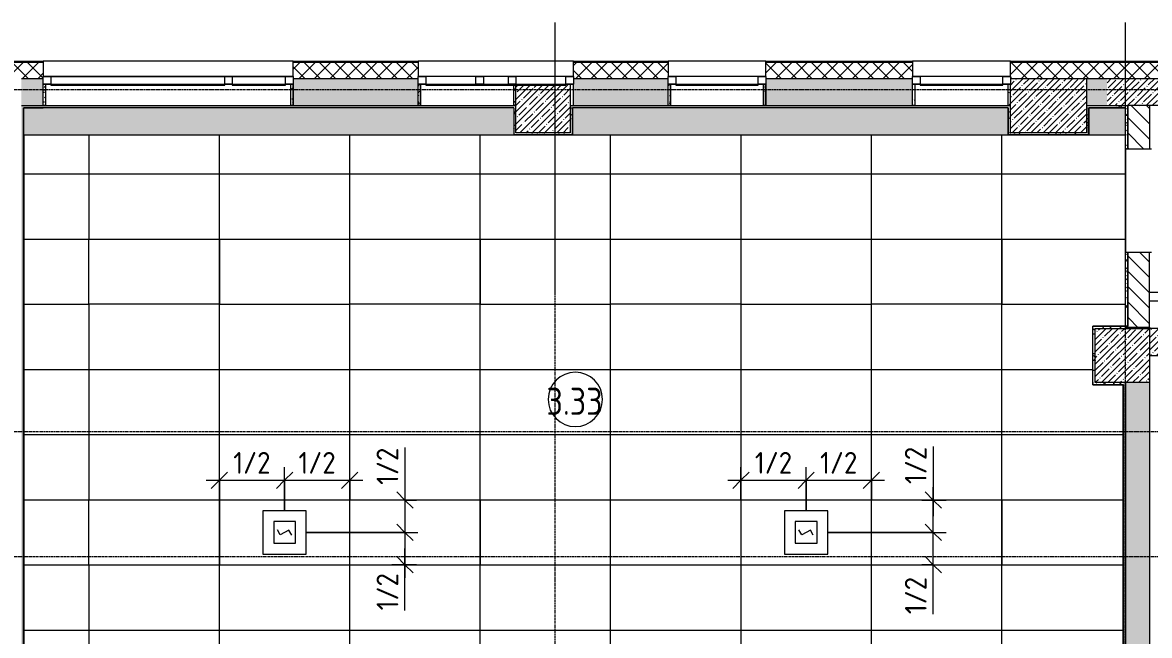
# Model space of a CAD drawing. Header units: millimetres. Extents: x 81303 to 275082, y -8553 to 29000.
# Drawn here: x 111060 to 121430, y 16273 to 21915 of the extents above; entities that cross this region are included whole.
import ezdxf

# ---------------------------------------------------------------- set-up
doc = ezdxf.new("R2010")
doc.units = ezdxf.units.MM
doc.linetypes.add('Осевая', pattern=[31.75, 6.35, -4.7625, 15.875, -4.7625])
for name, color, linetype, lineweight in [('A-ANNO-DIMS', 7, 'Continuous', 9), ('A-ANNO-DIMS-100', 7, 'Continuous', 9), ('A-AREA-IDEN', 7, 'Continuous', 9), ('A-CLNG-PATT', 7, 'Continuous', 9), ('A-GLAZ', 7, 'Continuous', 9), ('A-GLAZ-1', 7, 'Continuous', 13), ('A-WALL', 7, 'Continuous', 9), ('I-WALL', 7, 'Continuous', 9), ('Q-SPCQ', 7, 'Continuous', 9), ('S-COLS', 7, 'Continuous', 9), ('Оси', 7, 'Continuous', 9), ('Оси-2', 7, 'Осевая', 9)]:
    doc.layers.add(name, color=color, linetype=linetype, lineweight=lineweight)
for name, color, linetype, lineweight, true_color in [('A-ANNO-NOTE', 1, 'Continuous', 9, 0xff0000), ('A-CLNG-1', 7, 'Continuous', 9, 0xeaeaea), ('A-WALL-1', 7, 'Continuous', 9, 0x3c3c3c), ('A-WALL-2', 7, 'Continuous', 9, 0x535353), ('A-WALL-FNSH-1', 7, 'Continuous', 9, 0x3c3c3c), ('I-WALL-1', 7, 'Continuous', 9, 0x535353), ('Q-SPCQ-4', 1, 'Continuous', 9, 0xff0000), ('S-COLS-1', 9, 'Continuous', 9, 0x808080), ('S-COLS-2', 7, 'Continuous', 9, 0x3c3c3c)]:
    doc.layers.add(name, color=color, linetype=linetype, lineweight=lineweight, true_color=true_color)
doc.layers.add('A-CLNG-PATT-1', color=7, linetype='Continuous', lineweight=9, transparency=1)
doc.styles.add('GOST Common_1', font='GOST_Common.ttf', dxfattribs={"width": 0.9, "height": 250})
doc.styles.add('ISOCPEUR_1', font='isocpeur.ttf', dxfattribs={"width": 0.9, "height": 200})
doc.dimstyles.new('ISO-2_0_0_9К_Средний_округл2', dxfattribs={"dimscale": 304.8, "dimtxt": 199.196235, "dimasz": 0.492126, "dimexe": 0.393701, "dimexo": 0, "dimgap": 0, "dimtad": 1, "dimdec": 0, "dimrnd": 10, "dimzin": 0, "dimdsep": 46, "dimtxsty": 'ISOCPEUR_1', "dimblk1": 'OBLIQUE', "dimblk2": 'OBLIQUE', "dimsah": 1, "dimcen": 0.09, "dimdle": 0.393701, "dimazin": 0, "dimtfac": 1, "dimtdec": 4, "dimtix": 1, "dimtmove": 0, "dimatfit": 3, "dimfxl": 1, "dimtvp": 1, "dimtolj": 1, "dimtzin": 0, "dimarcsym": 2})
doc.dimstyles.new('ISO-2_0_0_9К_Средний_округл2_1', dxfattribs={"dimscale": 304.8, "dimtxt": 199.196235, "dimasz": 0.492126, "dimexe": 0.393701, "dimexo": 0, "dimgap": 0, "dimtad": 1, "dimdec": 0, "dimrnd": 10, "dimzin": 0, "dimdsep": 46, "dimtxsty": 'ISOCPEUR_1', "dimblk1": 'OBLIQUE', "dimblk2": 'OBLIQUE', "dimsah": 1, "dimcen": 0.09, "dimdle": 0.393701, "dimazin": 0, "dimtfac": 1, "dimtdec": 4, "dimtix": 1, "dimtmove": 1, "dimatfit": 3, "dimfxl": 1, "dimtvp": 1, "dimtolj": 1, "dimtzin": 0, "dimarcsym": 2})
pattern_1 = [(45, (0, 0), (-57.024626, 57.024626), []), (45, (57.025, 0), (-57.024626, 57.024626), [100.806, -20.161, 3.353, -16.808])]
pattern_2 = [(0, (0, 0), (121.92, 30.48), [10.058, -81.382, 10.058, -81.382, -487.68]), (0, (0, 0), (121.92, 30.48), [-182.88, 10.058, -172.822, 10.058, -81.382, -213.36]), (0, (0, 0), (121.92, 30.48), [-457.2, 10.058, -50.902, 10.058, -142.342]), (120, (45.72, 15.24), (-87.356454, 90.345817), [10.058, -81.382, 10.058, -81.382, -487.68]), (120, (45.72, 15.24), (-87.356454, 90.345817), [-182.88, 10.058, -172.822, 10.058, -81.382, -213.36]), (120, (45.72, 15.24), (-87.356454, 90.345817), [-457.2, 10.058, -50.902, 10.058, -142.342]), (240, (60.96, 76.2), (-34.563546, -120.825817), [10.058, -81.382, 10.058, -81.382, -487.68]), (240, (60.96, 76.2), (-34.563546, -120.825817), [-182.88, 10.058, -172.822, 10.058, -81.382, -213.36]), (240, (60.96, 76.2), (-34.563546, -120.825817), [-457.2, 10.058, -50.902, 10.058, -142.342])]

# ---------------------------------------------------------------- blocks, each defined once
blk = doc.blocks.new('120_Окно_СКБ_1Ст - 120_Окно_СКБ_1Ст 900х2500_h_ с форточкой-22877787-Сводный план потолка 3 этажа в осях 23-33')
at = {"layer": 'A-GLAZ'}
for p, q in [((450, -57), (-450, -57)), ((-450, -127), (450, -127))]:
    blk.add_line(p, q, dxfattribs=at)
at = {"layer": 'A-GLAZ-1'}
for p, q in [((-450, -127), (-450, -57)), ((-450, -57), (-380, -57)), ((-380, -57), (-380, -127)), ((380, -127), (380, -57)), ((380, -57), (450, -57)), ((450, -57), (450, -127)), ((-380, -127), (-450, -127)), ((-380, -127), (-380, -137)), ((-380, -137), (380, -137)), ((-330, -137), (-330, -127)), ((330, -137), (330, -127)), ((450, -127), (380, -127)), ((380, -137), (380, -127))]:
    blk.add_line(p, q, dxfattribs=at)
blk = doc.blocks.new('120_Окно_СКБ_1Ст - 120_Окно_СКБ_1Ст 900х2500_h_ с форточкой-22876038-Сводный план потолка 3 этажа в осях 23-33')
at = {"layer": 'A-GLAZ'}
for p, q in [((450, -57), (-450, -57)), ((-450, -127), (450, -127))]:
    blk.add_line(p, q, dxfattribs=at)
at = {"layer": 'A-GLAZ-1'}
for p, q in [((-450, -127), (-450, -57)), ((-450, -57), (-380, -57)), ((-380, -57), (-380, -127)), ((380, -127), (380, -57)), ((380, -57), (450, -57)), ((450, -57), (450, -127)), ((-380, -127), (-450, -127)), ((-380, -127), (-380, -137)), ((-380, -137), (380, -137)), ((-330, -137), (-330, -127)), ((330, -137), (330, -127)), ((450, -127), (380, -127)), ((380, -137), (380, -127))]:
    blk.add_line(p, q, dxfattribs=at)
blk = doc.blocks.new('120_Окно_СКБ_2Ст_Фрамуга сверху - 120_Окно_СКБ_2Ст_2300х2500_h_ ДОО-23103760-Сводный план потолка 3 этажа в осях 23-33')
at = {"layer": 'A-GLAZ'}
for p, q in [((1150, -57), (-1150, -57)), ((-1080, -57), (1080, -57)), ((-1150, -127), (1150, -127)), ((-1080, -127), (1080, -127))]:
    blk.add_line(p, q, dxfattribs=at)
at = {"layer": 'A-GLAZ-1'}
for p, q in [((-1150, -127), (-1150, -57)), ((-1150, -57), (-1080, -57)), ((-1080, -57), (-1080, -127)), ((520, -127), (520, -57)), ((520, -57), (590, -57)), ((590, -57), (590, -127)), ((1080, -127), (1080, -57)), ((1080, -57), (1150, -57)), ((1150, -57), (1150, -127)), ((-1080, -127), (-1150, -127)), ((-1080, -127), (-1080, -137)), ((-1080, -137), (520, -137)), ((-1030, -137), (-1030, -127)), ((470, -137), (470, -127)), ((590, -127), (520, -127)), ((520, -137), (520, -127)), ((590, -127), (590, -137)), ((590, -137), (1080, -137)), ((640, -137), (640, -127)), ((1030, -137), (1030, -127)), ((1150, -127), (1080, -127)), ((1080, -137), (1080, -127))]:
    blk.add_line(p, q, dxfattribs=at)
blk = doc.blocks.new('BSC_Колонна _Прямоугольная - 700х500-23282984-Сводный план потолка 3 этажа в осях 23-33')
at = {"layer": 'S-COLS-1'}
h = blk.add_hatch(dxfattribs=at)
h.set_pattern_fill('FP_11', color=256, style=0, pattern_type=2)
h.set_pattern_definition([(45, (-120500, -21150), (-57.024626, 57.024626), []), (45, (-120442.975, -21150), (-57.024626, 57.024626), [100.806, -20.161, 3.353, -16.808])])
h.paths.add_polyline_path([(-350, -250), (350, -250), (350, 250), (-350, 250), (-350, -250)])
at = {"layer": 'S-COLS-2'}
for p, q in [((-350, 250), (350, 250)), ((350, 250), (350, -250)), ((-350, -250), (-350, 198)), ((350, -250), (-350, -250))]:
    blk.add_line(p, q, dxfattribs=at)
blk = doc.blocks.new('BSC_Колонна _Прямоугольная - 500х500-23282985-Сводный план потолка 3 этажа в осях 23-33')
at = {"layer": 'S-COLS-1'}
h = blk.add_hatch(dxfattribs=at)
h.set_pattern_fill('FP_12', color=256, style=0, pattern_type=2)
h.set_pattern_definition([(45, (-115850.45, -21150), (-57.024626, 57.024626), []), (45, (-115793.42, -21150), (-57.024626, 57.024626), [100.806, -20.161, 3.353, -16.808])])
h.paths.add_polyline_path([(-250, -250), (250, -250), (250, 198), (210, 198), (210, 188), (-250, 188)])
at = {"layer": 'S-COLS-2'}
for p, q in [((-250, -250), (-250, 188)), ((250, 198), (250, -250)), ((250, -250), (-250, -250))]:
    blk.add_line(p, q, dxfattribs=at)
blk = doc.blocks.new('BSC_Колонна _Прямоугольная - 500х500-V7-Сводный план потолка 3 этажа в осях 23-33')
at = {"layer": 'S-COLS-1'}
h = blk.add_hatch(dxfattribs=at)
h.set_pattern_fill('FP_20', color=256, style=0, pattern_type=2)
h.set_pattern_definition([(45, (-121180, -18850), (-57.024626, 57.024626), []), (45, (-121122.975, -18850), (-57.024626, 57.024626), [100.806, -20.161, 3.353, -16.808])])
h.paths.add_polyline_path([(-250, -250), (250, -250), (250, 250), (-250, 250), (-250, 154)])
at = {"layer": 'S-COLS-2'}
for p, q in [((-250, 250), (250, 250)), ((-250, -250), (-250, 250)), ((250, 250), (250, -250)), ((250, -250), (-250, -250))]:
    blk.add_line(p, q, dxfattribs=at)
blk = doc.blocks.new('Извещатель потолочный - Монтируемые на перекрытии-30356282-Сводный план потолка 3 этажа в осях 23-33')
at = {"layer": 'Q-SPCQ'}
for p, q in [((-300, 300), (-300, -100)), ((100, 300), (-300, 300)), ((100, -100), (100, 300)), ((0, 200), (-200, 200)), ((-200, 200), (-200, 0)), ((-122, 139), (-75, 166)), ((-100, 100), (-122, 139)), ((0, 0), (0, 200)), ((-200, 0), (0, 0)), ((-125, 34), (-78, 61)), ((-78, 61), (-100, 100)), ((-300, -100), (100, -100))]:
    blk.add_line(p, q, dxfattribs=at)
blk = doc.blocks.new('Марка_Помещения - Номер-25198446-Сводный план потолка 3 этажа в осях 23-33')
at = {"layer": 'A-AREA-IDEN'}
for start, end in [(360, 180), (180, 360)]:
    blk.add_arc((0, 0), 2.5, start, end, dxfattribs=at)
blk = doc.blocks.new('DIMBLOCK149-Сводный план потолка 3 этажа в осях 23-33')
at = {"layer": 'A-ANNO-DIMS-100'}
for p, q in [((112871, 17521), (112871, 17821)), ((113471, 17421), (113471, 17821)), ((112751, 17701), (113471, 17701)), ((112871, 17701), (112871, 17521)), ((113471, 17701), (113471, 17421))]:
    blk.add_line(p, q, dxfattribs=at)
at = {"layer": 'A-ANNO-DIMS-100', "lineweight": 20}
for p, q in [((112871, 17701), (112946, 17776)), ((113471, 17701), (113546, 17776)), ((112871, 17701), (112796, 17626)), ((113471, 17701), (113396, 17626))]:
    blk.add_line(p, q, dxfattribs=at)
at = {"layer": 'A-ANNO-DIMS-100', "color": 0, "insert": (112999, 17962), "char_height": 200, "width": 413.72, "attachment_point": 1, "line_spacing_factor": 1.149209, "style": 'ISOCPEUR_1'}
blk.add_mtext('1/2', dxfattribs=at)
blk = doc.blocks.new('_Oblique')
at = {"color": 0, "linetype": 'ByBlock', "lineweight": -2}
blk.add_line((-0.5, -0.5), (0.5, 0.5), dxfattribs=at)
blk = doc.blocks.new('DIMBLOCK150-Сводный план потолка 3 этажа в осях 23-33')
at = {"layer": 'A-ANNO-DIMS-100'}
for p, q in [((113471, 17421), (113471, 17821)), ((114071, 17521), (114071, 17821)), ((113471, 17701), (114191, 17701)), ((113471, 17701), (113471, 17421)), ((114071, 17701), (114071, 17521))]:
    blk.add_line(p, q, dxfattribs=at)
at = {"layer": 'A-ANNO-DIMS-100', "lineweight": 20}
for p, q in [((113471, 17701), (113546, 17776)), ((114071, 17701), (114146, 17776)), ((113471, 17701), (113396, 17626)), ((114071, 17701), (113996, 17626))]:
    blk.add_line(p, q, dxfattribs=at)
at = {"layer": 'A-ANNO-DIMS-100', "color": 0, "insert": (113599, 17962), "char_height": 200, "width": 413.72, "attachment_point": 1, "line_spacing_factor": 1.149209, "style": 'ISOCPEUR_1'}
blk.add_mtext('1/2', dxfattribs=at)
blk = doc.blocks.new('DIMBLOCK151-Сводный план потолка 3 этажа в осях 23-33')
at = {"layer": 'A-ANNO-DIMS-100'}
for p, q in [((117671, 17521), (117671, 17821)), ((118271, 17421), (118271, 17821)), ((117551, 17701), (118271, 17701)), ((117671, 17701), (117671, 17521)), ((118271, 17701), (118271, 17421))]:
    blk.add_line(p, q, dxfattribs=at)
at = {"layer": 'A-ANNO-DIMS-100', "lineweight": 20}
for p, q in [((117671, 17701), (117746, 17776)), ((118271, 17701), (118346, 17776)), ((117671, 17701), (117596, 17626)), ((118271, 17701), (118196, 17626))]:
    blk.add_line(p, q, dxfattribs=at)
at = {"layer": 'A-ANNO-DIMS-100', "color": 0, "insert": (117799, 17962), "char_height": 200, "width": 413.72, "attachment_point": 1, "line_spacing_factor": 1.149209, "style": 'ISOCPEUR_1'}
blk.add_mtext('1/2', dxfattribs=at)
blk = doc.blocks.new('DIMBLOCK152-Сводный план потолка 3 этажа в осях 23-33')
at = {"layer": 'A-ANNO-DIMS-100'}
for p, q in [((118271, 17421), (118271, 17821)), ((118871, 17521), (118871, 17821)), ((118271, 17701), (118991, 17701)), ((118271, 17701), (118271, 17421)), ((118871, 17701), (118871, 17521))]:
    blk.add_line(p, q, dxfattribs=at)
at = {"layer": 'A-ANNO-DIMS-100', "lineweight": 20}
for p, q in [((118271, 17701), (118346, 17776)), ((118871, 17701), (118946, 17776)), ((118271, 17701), (118196, 17626)), ((118871, 17701), (118796, 17626))]:
    blk.add_line(p, q, dxfattribs=at)
at = {"layer": 'A-ANNO-DIMS-100', "color": 0, "insert": (118399, 17962), "char_height": 200, "width": 413.72, "attachment_point": 1, "line_spacing_factor": 1.149209, "style": 'ISOCPEUR_1'}
blk.add_mtext('1/2', dxfattribs=at)
blk = doc.blocks.new('DIMBLOCK153-Сводный план потолка 3 этажа в осях 23-33')
at = {"layer": 'A-ANNO-DIMS-100'}
for p, q in [((114579, 18004), (114579, 17559)), ((114579, 17639), (114579, 17221)), ((114579, 17559), (114579, 17370)), ((114685, 17519), (114459, 17519)), ((114579, 17519), (114685, 17519)), ((113671, 17221), (114699, 17221)), ((114579, 17221), (113671, 17221))]:
    blk.add_line(p, q, dxfattribs=at)
at = {"layer": 'A-ANNO-DIMS-100', "lineweight": 20}
for p, q in [((114579, 17519), (114504, 17594)), ((114579, 17519), (114654, 17444)), ((114579, 17221), (114504, 17296)), ((114579, 17221), (114654, 17146))]:
    blk.add_line(p, q, dxfattribs=at)
at = {"layer": 'A-ANNO-DIMS-100', "color": 0, "insert": (114318, 17659), "char_height": 200, "width": 413.72, "attachment_point": 1, "rotation": 90, "line_spacing_factor": 1.149209, "style": 'ISOCPEUR_1'}
blk.add_mtext('1/2', dxfattribs=at)
blk = doc.blocks.new('DIMBLOCK154-Сводный план потолка 3 этажа в осях 23-33')
at = {"layer": 'A-ANNO-DIMS-100'}
for p, q in [((113671, 17221), (114699, 17221)), ((114579, 17221), (113671, 17221)), ((114579, 17221), (114579, 16804)), ((114579, 16948), (114579, 17072)), ((114685, 16924), (114459, 16924)), ((114579, 16504), (114579, 16948)), ((114579, 16924), (114685, 16924))]:
    blk.add_line(p, q, dxfattribs=at)
at = {"layer": 'A-ANNO-DIMS-100', "lineweight": 20}
for p, q in [((114579, 17221), (114504, 17296)), ((114579, 17221), (114654, 17146)), ((114579, 16924), (114504, 16999)), ((114579, 16924), (114654, 16849))]:
    blk.add_line(p, q, dxfattribs=at)
at = {"layer": 'A-ANNO-DIMS-100', "color": 0, "insert": (114318, 16504), "char_height": 200, "width": 413.72, "attachment_point": 1, "rotation": 90, "line_spacing_factor": 1.149209, "style": 'ISOCPEUR_1'}
blk.add_mtext('1/2', dxfattribs=at)
blk = doc.blocks.new('DIMBLOCK155-Сводный план потолка 3 этажа в осях 23-33')
at = {"layer": 'A-ANNO-DIMS-100'}
for p, q in [((118471, 17221), (119560, 17221)), ((119440, 17221), (118471, 17221)), ((119440, 16804), (119440, 17221)), ((119440, 16913), (119440, 17072)), ((119334, 16924), (119560, 16924)), ((119440, 16924), (119334, 16924)), ((119440, 16469), (119440, 16913))]:
    blk.add_line(p, q, dxfattribs=at)
at = {"layer": 'A-ANNO-DIMS-100', "lineweight": 20}
for p, q in [((119440, 17221), (119365, 17296)), ((119440, 17221), (119515, 17146)), ((119440, 16924), (119365, 16999)), ((119440, 16924), (119515, 16849))]:
    blk.add_line(p, q, dxfattribs=at)
at = {"layer": 'A-ANNO-DIMS-100', "color": 0, "insert": (119179, 16469), "char_height": 200, "width": 413.72, "attachment_point": 1, "rotation": 90, "line_spacing_factor": 1.149209, "style": 'ISOCPEUR_1'}
blk.add_mtext('1/2', dxfattribs=at)
blk = doc.blocks.new('DIMBLOCK156-Сводный план потолка 3 этажа в осях 23-33')
at = {"layer": 'A-ANNO-DIMS-100'}
for p, q in [((119440, 18012), (119440, 17567)), ((119440, 17221), (119440, 17639)), ((119440, 17567), (119440, 17370)), ((119334, 17519), (119560, 17519)), ((119440, 17519), (119334, 17519)), ((118471, 17221), (119560, 17221)), ((119440, 17221), (118471, 17221))]:
    blk.add_line(p, q, dxfattribs=at)
at = {"layer": 'A-ANNO-DIMS-100', "lineweight": 20}
for p, q in [((119440, 17519), (119365, 17594)), ((119440, 17519), (119515, 17444)), ((119440, 17221), (119365, 17296)), ((119440, 17221), (119515, 17146))]:
    blk.add_line(p, q, dxfattribs=at)
at = {"layer": 'A-ANNO-DIMS-100', "color": 0, "insert": (119179, 17667), "char_height": 200, "width": 413.72, "attachment_point": 1, "rotation": 90, "line_spacing_factor": 1.149209, "style": 'ISOCPEUR_1'}
blk.add_mtext('1/2', dxfattribs=at)

msp = doc.modelspace()

# ---------------------------------------------------------------- hatches: boundary and pattern name
at = {"layer": 'A-CLNG-PATT'}
h = msp.add_hatch(dxfattribs=at)
h.set_pattern_fill('FP_25', color=256, style=0, pattern_type=2)
h.set_pattern_definition([(0, (114071, 22320.96), (0, 600), []), (90, (114071, 22321), (-1200, 7e-14), [])])
h.paths.add_polyline_path([(120561.7, 13621), (120909, 13621), (120909, 13921), (121189, 13921), (121189, 18579), (120909, 18579), (120909, 19121), (121209, 19121), (121209, 20879), (111071, 20879), (111071, 13621), (115579, 13621), (115579, 14101), (117301.4, 14101), (117301.4, 13621), (117984, 13621)])
h.paths.add_polyline_path([(118870.8, 14521), (118870.8, 15121.1), (120071, 15121.1), (120071, 14521)])
h.paths.add_polyline_path([(116695.2, 14521), (116470.8, 14521), (116470.8, 15121.1), (117671, 15121.1), (117671, 14521)])
h.paths.add_polyline_path([(114070.8, 14521), (114070.8, 15121.1), (115271, 15121.1), (115271, 14521)])
h.paths.add_polyline_path([(112871, 14521), (111670.8, 14521), (111670.8, 15121.1), (112871, 15121.1)])
h.paths.add_polyline_path([(120071, 16921), (118870.8, 16921), (118870.8, 17521.1), (120071, 17521.1), (120071, 17215.2)])
h.paths.add_polyline_path([(117671, 16921), (116470.8, 16921), (116470.8, 17521.1), (117671, 17521.1), (117671, 17215.2)])
h.paths.add_polyline_path([(115271, 16921), (114070.8, 16921), (114070.8, 17521.1), (115271, 17521.1), (115271, 17215.2)])
h.paths.add_polyline_path([(112871, 16921), (111670.8, 16921), (111670.8, 17521.1), (112871, 17521.1), (112871, 17215.2)])
h.paths.add_polyline_path([(120071, 19321), (118870.8, 19321), (118870.8, 19921.1), (120071, 19921.1)])
h.paths.add_polyline_path([(116470.8, 19321), (116470.8, 19921.1), (117671, 19921.1), (117671, 19321)])
h.paths.add_polyline_path([(115271, 19321), (114070.8, 19321), (114070.8, 19921.1), (115271, 19921.1)])
h.paths.add_polyline_path([(112828.8, 19321), (111670.8, 19321), (111670.8, 19921.1), (112871, 19921.1), (112871, 19321)])
at = {"layer": 'A-CLNG-PATT-1'}
h = msp.add_hatch(color=256, dxfattribs=at)
h.paths.add_polyline_path([(121209, 20879), (121209, 21129), (120871, 21129), (120871, 20879), (121206.1, 20879)])
h.paths.add_polyline_path([(112828.8, 20879), (115579.4, 20879), (115579.4, 21129), (111071, 21129), (111071, 20879), (111540, 20879)])
h.paths.add_polyline_path([(117984, 20879), (120129.2, 20879), (120129.2, 21129), (116121.4, 21129), (116121.4, 20879), (116695.2, 20879)])
at = {"layer": 'A-WALL'}
h = msp.add_hatch(dxfattribs=at)
h.set_pattern_fill('FP_2', color=256, style=0, pattern_type=2)
h.set_pattern_definition([(45, (0, 0), (-70.71068, 70.71068), []), (135, (0, 0), (-70.71068, -70.71068), [])])
h.paths.add_polyline_path([(125080, 21400), (125230, 21400), (125230, 21550), (120150.2, 21550), (120150.2, 21400), (124830, 21400)])
h.paths.add_polyline_path([(119250.2, 21400), (119250.2, 21550), (117900.4, 21550), (117900.4, 21400), (117984, 21400)])
h.paths.add_polyline_path([(116695.2, 21400), (117000.4, 21400), (117000.4, 21550), (116130.4, 21550), (116130.4, 21400)])
h.paths.add_polyline_path([(114700.4, 21400), (114700.4, 21550), (113550, 21550), (113550, 21400)])
h.paths.add_polyline_path([(111250, 21400), (111250, 21550), (109950.4, 21550), (109950.4, 21400), (111050, 21400)])
h.paths.add_polyline_path([(93290, 21400), (93310, 21400), (93310, 21550), (93290, 21550)])
h.paths.add_polyline_path([(109050.4, 21400), (109050.4, 21550), (107750.4, 21550), (107750.4, 21400)])
h.paths.add_polyline_path([(106850.4, 21400), (106850.4, 21550), (105550.2, 21550), (105550.2, 21400), (106050, 21400)])
h.paths.add_polyline_path([(104650.2, 21400), (104650.2, 21550), (103450, 21550), (103450, 21400)])
h.paths.add_polyline_path([(101150, 21400), (101150, 21550), (96610, 21550), (96610, 21400), (100800, 21400)])
at = {"layer": 'I-WALL'}
h = msp.add_hatch(dxfattribs=at)
h.set_pattern_fill('FP_1', color=256, style=0, pattern_type=2)
h.set_pattern_definition(pattern_1)
h.paths.add_polyline_path([(120850, 21150), (121040, 21150), (121040, 21400), (120850, 21400), (120850, 21346.6)])
h.paths.add_polyline_path([(119250.2, 21150), (119250.2, 21400), (117900.4, 21400), (117900.4, 21150), (117984, 21150)])
h.paths.add_polyline_path([(117000.4, 21150), (117000.4, 21400), (116130.4, 21400), (116130.4, 21150), (116695.2, 21150)])
h.paths.add_polyline_path([(114700.4, 21150), (114700.4, 21400), (113550, 21400), (113550, 21150)])
h.paths.add_polyline_path([(110350, 21150), (110350, 21400), (109950.4, 21400), (109950.4, 21150), (110330, 21150)])
h.paths.add_polyline_path([(111250, 21150), (111250, 21400), (111050, 21400), (111050, 21150), (111070, 21150)])
h.paths.add_polyline_path([(109050.4, 21150), (109050.4, 21400), (107750.4, 21400), (107750.4, 21150)])
h.paths.add_polyline_path([(106050, 21150), (106850.4, 21150), (106850.4, 21400), (106050, 21400), (106050, 21348)])
h.paths.add_polyline_path([(104650.2, 21150), (104650.2, 21400), (103450, 21400), (103450, 21150)])
h.paths.add_polyline_path([(100820, 21150), (101150, 21150), (101150, 21400), (100800, 21400), (100800, 21150)])
h = msp.add_hatch(dxfattribs=at)
h.set_pattern_fill('FP_1', color=256, style=0, pattern_type=2)
h.set_pattern_definition(pattern_1)
h.paths.add_polyline_path([(124830, 21150), (124830, 21400), (121040, 21400), (121040, 21150), (124810, 21150)])
h = msp.add_hatch(dxfattribs=at)
h.set_pattern_fill('FP_21', color=256, style=0, pattern_type=2)
h.set_pattern_definition(pattern_2)
h.paths.add_polyline_path([(111270, 21150), (111270, 21348), (111250, 21348), (111250, 21150)])
h = msp.add_hatch(dxfattribs=at)
h.set_pattern_fill('FP_21', color=256, style=0, pattern_type=2)
h.set_pattern_definition(pattern_2)
h.paths.add_polyline_path([(113550, 21150), (113550, 21347.8), (113530, 21347.8), (113530, 21150)])
h = msp.add_hatch(dxfattribs=at)
h.set_pattern_fill('FP_21', color=256, style=0, pattern_type=2)
h.set_pattern_definition(pattern_2)
h.paths.add_polyline_path([(114720.4, 21150), (114720.4, 21348), (114700.4, 21348), (114700.4, 21150)])
h = msp.add_hatch(dxfattribs=at)
h.set_pattern_fill('FP_21', color=256, style=0, pattern_type=2)
h.set_pattern_definition(pattern_2)
h.paths.add_polyline_path([(115600.4, 21150), (115600.4, 21338), (115580.4, 21338), (115580.4, 21150)])
h = msp.add_hatch(dxfattribs=at)
h.set_pattern_fill('FP_21', color=256, style=0, pattern_type=2)
h.set_pattern_definition(pattern_2)
h.paths.add_polyline_path([(117020.4, 21150), (117020.4, 21348), (117000.4, 21348), (117000.4, 21150)])
h = msp.add_hatch(dxfattribs=at)
h.set_pattern_fill('FP_21', color=256, style=0, pattern_type=2)
h.set_pattern_definition(pattern_2)
h.paths.add_polyline_path([(117900.4, 21150), (117900.4, 21347.8), (117880.4, 21347.8), (117880.4, 21150)])
h = msp.add_hatch(dxfattribs=at)
h.set_pattern_fill('FP_21', color=256, style=0, pattern_type=2)
h.set_pattern_definition(pattern_2)
h.paths.add_polyline_path([(119270.2, 21150), (119270.2, 21348), (119250.2, 21348), (119250.2, 21150)])
h = msp.add_hatch(dxfattribs=at)
h.set_pattern_fill('FP_21', color=256, style=0, pattern_type=2)
h.set_pattern_definition(pattern_2)
h.paths.add_polyline_path([(120130.2, 21150), (120150, 21150), (120150, 21347.8), (120130.2, 21347.8)])
h = msp.add_hatch(dxfattribs=at)
h.set_pattern_fill('FP_21', color=256, style=0, pattern_type=2)
h.set_pattern_definition(pattern_2)
h.paths.add_polyline_path([(111050, 13600), (111070, 13600), (111070, 21150), (111050, 21150), (111050, 13637.4)])
h = msp.add_hatch(dxfattribs=at)
h.set_pattern_fill('FP_21', color=256, style=0, pattern_type=2)
h.set_pattern_definition(pattern_2)
h.paths.add_polyline_path([(115580.4, 21130), (115580.4, 21150), (111070, 21150), (111070, 21130), (115579.4, 21130)])
h = msp.add_hatch(dxfattribs=at)
h.set_pattern_fill('FP_21', color=256, style=0, pattern_type=2)
h.set_pattern_definition(pattern_2)
h.paths.add_polyline_path([(115580.4, 20900), (115600.4, 20900), (115600.4, 21150), (115580.4, 21150), (115580.4, 21130)])
h = msp.add_hatch(dxfattribs=at)
h.set_pattern_fill('FP_21', color=256, style=0, pattern_type=2)
h.set_pattern_definition(pattern_2)
h.paths.add_polyline_path([(120130.2, 21130), (120130.2, 21150), (116100.4, 21150), (116100.4, 21130), (120129.2, 21130)])
h = msp.add_hatch(dxfattribs=at)
h.set_pattern_fill('FP_21', color=256, style=0, pattern_type=2)
h.set_pattern_definition(pattern_2)
h.paths.add_polyline_path([(116100.4, 20880), (116120.4, 20880), (116120.4, 21130), (116100.4, 21130), (116100.4, 20900)])
h = msp.add_hatch(dxfattribs=at)
h.set_pattern_fill('FP_21', color=256, style=0, pattern_type=2)
h.set_pattern_definition(pattern_2)
h.paths.add_polyline_path([(120130.2, 20900), (120150, 20900), (120150, 21150), (120130.2, 21150), (120130.2, 21130)])
h = msp.add_hatch(dxfattribs=at)
h.set_pattern_fill('FP_21', color=256, style=0, pattern_type=2)
h.set_pattern_definition(pattern_2)
h.paths.add_polyline_path([(121209, 21130), (121210, 21130), (121210, 21150), (120850, 21150), (120850, 21130), (121206.1, 21130)])
h = msp.add_hatch(dxfattribs=at)
h.set_pattern_fill('FP_21', color=256, style=0, pattern_type=2)
h.set_pattern_definition(pattern_2)
h.paths.add_polyline_path([(120850, 20880), (120870, 20880), (120870, 21130), (120850, 21130), (120850, 20900)])
h = msp.add_hatch(dxfattribs=at)
h.set_pattern_fill('FP_21', color=256, style=0, pattern_type=2)
h.set_pattern_definition(pattern_2)
h.paths.add_polyline_path([(121210, 19120), (121230, 19120), (121230, 19800), (121210, 19800)])
h.paths.add_polyline_path([(121210, 20750), (121230, 20750), (121230, 21150), (121210, 21150), (121210, 20793)])
h = msp.add_hatch(dxfattribs=at)
h.set_pattern_fill('FP_4', color=256, style=0, pattern_type=2)
h.set_pattern_definition([(135, (0, 0), (-70.71068, -70.71068), [])])
h.paths.add_polyline_path([(121230, 19100), (121430, 19100), (121430, 19800), (121230, 19800), (121230, 19120)])
h.paths.add_polyline_path([(121230, 20750), (121430, 20750), (121430, 21150), (121230, 21150), (121230, 20793)])
h = msp.add_hatch(dxfattribs=at)
h.set_pattern_fill('FP_21', color=256, style=0, pattern_type=2)
h.set_pattern_definition(pattern_2)
h.paths.add_polyline_path([(116100.4, 20880), (116100.4, 20900), (115580.4, 20900), (115580.4, 20880), (115600.4, 20880)])
h = msp.add_hatch(dxfattribs=at)
h.set_pattern_fill('FP_21', color=256, style=0, pattern_type=2)
h.set_pattern_definition(pattern_2)
h.paths.add_polyline_path([(120850, 20880), (120850, 20900), (120130.2, 20900), (120130.2, 20880), (120561.7, 20880)])
h = msp.add_hatch(dxfattribs=at)
h.set_pattern_fill('FP_21', color=256, style=0, pattern_type=2)
h.set_pattern_definition(pattern_2)
h.paths.add_polyline_path([(120910, 18600), (120930, 18600), (120930, 19120), (120910, 19120), (120910, 19004.1)])
h = msp.add_hatch(dxfattribs=at)
h.set_pattern_fill('FP_21', color=256, style=0, pattern_type=2)
h.set_pattern_definition(pattern_2)
h.paths.add_polyline_path([(120930, 19100), (121210, 19100), (121209, 19120), (120930, 19120)])
h = msp.add_hatch(dxfattribs=at)
h.set_pattern_fill('FP_1', color=256, style=0, pattern_type=2)
h.set_pattern_definition(pattern_1)
h.paths.add_polyline_path([(121430, 10380), (121430, 10825), (121210, 10825), (121210, 10380)])
h.paths.add_polyline_path([(121430, 12225), (121430, 13400), (121210, 13400), (121210, 12225)])
h.paths.add_polyline_path([(121210, 13900), (121430, 13900), (121430, 18600), (121210, 18600), (121210, 13920)])
h.paths.add_polyline_path([(121210, 19100), (121430, 19100), (121430, 19110), (121210, 19110)])
h = msp.add_hatch(dxfattribs=at)
h.set_pattern_fill('FP_1', color=256, style=0, pattern_type=2)
h.set_pattern_definition(pattern_1)
h.paths.add_polyline_path([(124830, 18850), (124830, 19100), (121430, 19100), (121430, 18850), (124428.1, 18850)])
h = msp.add_hatch(dxfattribs=at)
h.set_pattern_fill('FP_21', color=256, style=0, pattern_type=2)
h.set_pattern_definition(pattern_2)
h.paths.add_polyline_path([(121190, 18580), (121190, 18600), (120910, 18600), (120910, 18580), (121189, 18580)])
h = msp.add_hatch(dxfattribs=at)
h.set_pattern_fill('FP_21', color=256, style=0, pattern_type=2)
h.set_pattern_definition(pattern_2)
h.paths.add_polyline_path([(121210, 13920), (121210, 18600), (121190, 18600), (121190, 13920)])

# ---------------------------------------------------------------- linework, layer by layer
at = {"layer": 'A-ANNO-NOTE'}
for p, q in [((111671, 19921), (112871, 19921)), ((111671, 19321), (111671, 19921)), ((112871, 19921), (112871, 19321)), ((114071, 19921), (115271, 19921)), ((114071, 19321), (114071, 19921)), ((115271, 19921), (115271, 19321)), ((116471, 19921), (117671, 19921)), ((116471, 19321), (116471, 19921)), ((117671, 19921), (117671, 19321)), ((118871, 19921), (120071, 19921)), ((118871, 19321), (118871, 19921)), ((120071, 19921), (120071, 19321)), ((112871, 19321), (111671, 19321)), ((115271, 19321), (114071, 19321)), ((117671, 19321), (116471, 19321)), ((120071, 19321), (118871, 19321)), ((111671, 17521), (112871, 17521)), ((111671, 16921), (111671, 17521)), ((112871, 17521), (112871, 16921)), ((114071, 17521), (115271, 17521)), ((114071, 16921), (114071, 17521)), ((115271, 17521), (115271, 16921)), ((116471, 17521), (117671, 17521)), ((116471, 16921), (116471, 17521)), ((117671, 17521), (117671, 16921)), ((118871, 17521), (120071, 17521)), ((118871, 16921), (118871, 17521)), ((120071, 17521), (120071, 16921)), ((112871, 16921), (111671, 16921)), ((115271, 16921), (114071, 16921)), ((117671, 16921), (116471, 16921)), ((120071, 16921), (118871, 16921))]:
    msp.add_line(p, q, dxfattribs=at)
at = {"layer": 'A-CLNG-1'}
for p, q in [((115579.4, 21129), (111071, 21129)), ((111071, 20879), (111071, 21129)), ((115579.4, 21129), (115579.4, 20879)), ((120129.2, 21129), (116121.4, 21129)), ((120129.2, 20879), (120129.2, 21129)), ((121209, 21129), (120871, 21129)), ((121209, 19121), (121209, 21129)), ((121209, 20879), (111071, 20879)), ((111670.8, 19321), (111670.8, 19921.1)), ((111670.8, 19921.1), (112871, 19921.1)), ((112871, 19921.1), (112871, 19321)), ((114070.8, 19321), (114070.8, 19921.1)), ((114070.8, 19921.1), (115271, 19921.1)), ((115271, 19921.1), (115271, 19321)), ((116470.8, 19321), (116470.8, 19921.1)), ((116470.8, 19921.1), (117671, 19921.1)), ((117671, 19921.1), (117671, 19321)), ((118870.8, 19321), (118870.8, 19921.1)), ((118870.8, 19921.1), (120071, 19921.1)), ((120071, 19921.1), (120071, 19321)), ((112871, 19321), (111670.8, 19321)), ((115271, 19321), (114070.8, 19321)), ((117671, 19321), (116470.8, 19321)), ((120071, 19321), (118870.8, 19321)), ((111670.8, 16921), (111670.8, 17521.1)), ((111670.8, 17521.1), (112871, 17521.1)), ((112871, 17521.1), (112871, 16921)), ((114070.8, 16921), (114070.8, 17521.1)), ((114070.8, 17521.1), (115271, 17521.1)), ((115271, 17521.1), (115271, 16921)), ((116470.8, 16921), (116470.8, 17521.1)), ((116470.8, 17521.1), (117671, 17521.1)), ((117671, 17521.1), (117671, 16921)), ((118870.8, 16921), (118870.8, 17521.1)), ((118870.8, 17521.1), (120071, 17521.1)), ((120071, 17521.1), (120071, 16921)), ((112871, 16921), (111670.8, 16921)), ((115271, 16921), (114070.8, 16921)), ((117671, 16921), (116470.8, 16921)), ((120071, 16921), (118870.8, 16921))]:
    msp.add_line(p, q, dxfattribs=at)
at = {"layer": 'A-WALL'}
for p, q in [((109950.4, 21553), (111250, 21553)), ((109950.4, 21550), (111250, 21550)), ((113550, 21553), (114700.4, 21553)), ((113550, 21550), (114700.4, 21550)), ((116130.4, 21553), (117000.4, 21553)), ((116130.4, 21550), (117000.4, 21550)), ((117900.4, 21553), (119250.2, 21553)), ((117900.4, 21550), (119250.2, 21550)), ((120150.2, 21553), (125233, 21553)), ((120150.2, 21550), (125230, 21550)), ((111050, 21400), (111250, 21400)), ((113550, 21400), (114700.4, 21400)), ((116130.4, 21400), (117000.4, 21400)), ((117900.4, 21400), (119250.2, 21400)), ((120850, 21400), (125080, 21400)), ((111070, 13620), (111070, 21130)), ((115580.4, 21130), (115580.4, 20900)), ((117000.4, 21130), (116120.4, 21130)), ((120130.2, 21130), (120130.2, 20900)), ((120870, 21130), (121210, 21130)), ((121210, 20750), (121210, 21130)), ((121230, 20750), (121230, 21150)), ((124830, 21150), (121230, 21150)), ((121230, 21150), (121230, 20750)), ((121430, 21150), (121430, 20750)), ((121230, 19100), (121230, 19800)), ((121230, 19800), (121230, 19120)), ((121430, 19110), (121430, 19800)), ((121760, 19430), (121430, 19430)), ((121230, 19120), (120910, 19120)), ((124830, 19100), (121430, 19100)), ((121190, 18580), (121190, 13920)), ((121210, 18600), (121210, 13900)), ((121430, 18600), (121430, 13900))]:
    msp.add_line(p, q, dxfattribs=at)
at = {"layer": 'A-WALL-1'}
for p, q in [((111250, 21550), (111250, 21418)), ((113550, 21418), (113550, 21550)), ((114700.4, 21550), (114700.4, 21418)), ((116130.4, 21418), (116130.4, 21550)), ((117000.4, 21550), (117000.4, 21418)), ((117900.4, 21418), (117900.4, 21550)), ((119250.2, 21550), (119250.2, 21418)), ((120150.2, 21418), (120150.2, 21550)), ((111250, 21150), (111250, 21348)), ((111270, 21348), (111270, 21150)), ((113530, 21150), (113530, 21347.8)), ((113530, 21347.8), (113550, 21347.8)), ((113550, 21150), (113550, 21348)), ((113550, 21347.8), (113550, 21150)), ((114700.4, 21150), (114700.4, 21348)), ((114720.4, 21348), (114720.4, 21150)), ((115580.4, 21150), (115580.4, 21338)), ((116130.4, 21150), (116130.4, 21348)), ((117000.4, 21150), (117000.4, 21348)), ((117020.4, 21348), (117020.4, 21150)), ((117880.4, 21150), (117880.4, 21347.8)), ((117880.4, 21347.8), (117900.4, 21347.8)), ((117900.4, 21150), (117900.4, 21348)), ((117900.4, 21347.8), (117900.4, 21150)), ((119250.2, 21150), (119250.2, 21348)), ((119270.2, 21348), (119270.2, 21150)), ((120130.2, 21150), (120130.2, 21347.8)), ((120130.2, 21347.8), (120150, 21347.8)), ((111050, 21150), (115600.4, 21150)), ((111270, 21150), (111250, 21150)), ((115580.4, 21130), (111250, 21130)), ((113550, 21150), (113530, 21150)), ((114720.4, 21150), (114700.4, 21150)), ((115600.4, 21150), (115580.4, 21150)), ((116100.4, 21150), (120150, 21150)), ((116120.4, 21130), (116120.4, 21129)), ((117020.4, 21150), (117000.4, 21150)), ((120130.2, 21130), (117000.4, 21130)), ((117900.4, 21150), (117880.4, 21150)), ((119270.2, 21150), (119250.2, 21150)), ((120150, 21150), (120130.2, 21150)), ((120850, 21150), (121230, 21150)), ((120870, 21130), (120870, 21129)), ((116120.4, 20880), (115580.4, 20880)), ((120870, 20880), (120130.2, 20880)), ((121450, 20750), (121210, 20750)), ((121210, 19120), (121210, 19800)), ((121210, 19800), (121450, 19800)), ((121680, 19350), (121430, 19350)), ((120910, 18580), (120910, 19120)), ((121210, 19120), (121210, 19100)), ((121210, 19110), (121430, 19110)), ((121430, 19110), (121430, 19100)), ((121430, 18850), (124830, 18850)), ((121190, 18580), (121189, 18580))]:
    msp.add_line(p, q, dxfattribs=at)
at = {"layer": 'A-WALL-2'}
for p, q in [((113550, 21558), (111250, 21558)), ((116130.4, 21558), (114700.4, 21558)), ((117900.4, 21558), (117000.4, 21558)), ((120150.2, 21558), (119250.2, 21558))]:
    msp.add_line(p, q, dxfattribs=at)
at = {"layer": 'A-WALL-FNSH-1'}
for p, q in [((109950.4, 21558), (111250, 21558)), ((111250, 21558), (111250, 21550)), ((113550, 21550), (113550, 21558)), ((113550, 21558), (114700.4, 21558)), ((114700.4, 21558), (114700.4, 21550)), ((116130.4, 21550), (116130.4, 21558)), ((116130.4, 21558), (117000.4, 21558)), ((117000.4, 21558), (117000.4, 21550)), ((117900.4, 21550), (117900.4, 21558)), ((117900.4, 21558), (119250.2, 21558)), ((119250.2, 21558), (119250.2, 21550)), ((120150.2, 21550), (120150.2, 21558)), ((120150.2, 21558), (125238, 21558)), ((111271, 21348), (111271, 21150)), ((113529, 21150), (113529, 21347.8)), ((113529, 21347.8), (113530, 21347.8)), ((114721.4, 21348), (114721.4, 21150)), ((115579.4, 21150), (115579.4, 21338)), ((117021.4, 21348), (117021.4, 21150)), ((117879.4, 21150), (117879.4, 21347.8)), ((117879.4, 21347.8), (117880.4, 21347.8)), ((119271.2, 21348), (119271.2, 21150)), ((120129.2, 21150), (120129.2, 21347.8)), ((120129.2, 21347.8), (120130.2, 21347.8)), ((111070, 21130), (111250, 21130)), ((111250, 21130), (111250, 21129)), ((111271, 21150), (111270, 21150)), ((113530, 21150), (113529, 21150)), ((113550, 21129), (113550, 21130)), ((114700.4, 21130), (114700.4, 21129)), ((114721.4, 21150), (114720.4, 21150)), ((115580.4, 21150), (115579.4, 21150)), ((116120.4, 20880), (116120.4, 21129)), ((116120.4, 21129), (116121.4, 21129)), ((116121.4, 21129), (116121.4, 20879)), ((117000.4, 21130), (117000.4, 21129)), ((117021.4, 21150), (117020.4, 21150)), ((117880.4, 21150), (117879.4, 21150)), ((117900.4, 21129), (117900.4, 21130)), ((119250.2, 21130), (119250.2, 21129)), ((119271.2, 21150), (119270.2, 21150)), ((120130.2, 21150), (120129.2, 21150)), ((120870, 20880), (120870, 21129)), ((120870, 21129), (120871, 21129)), ((120871, 21129), (120871, 21129)), ((120871, 21129), (120871, 20879)), ((111071, 20879), (111071, 13621)), ((115580.4, 20900), (115580.4, 20880)), ((120130.2, 20900), (120130.2, 20880)), ((121210, 20750), (121209, 20750)), ((121209, 19800), (121210, 19800)), ((120909, 18579), (120909, 19121)), ((120909, 19121), (121209, 19121)), ((121189, 18579), (120909, 18579)), ((120910, 18580), (121189, 18580)), ((121189, 13921), (121189, 18579))]:
    msp.add_line(p, q, dxfattribs=at)
at = {"layer": 'I-WALL-1'}
for p, q in [((115579.4, 21129), (115579.4, 21130)), ((120129.2, 21129), (120129.2, 21130)), ((121210, 20750), (121210, 19800))]:
    msp.add_line(p, q, dxfattribs=at)
at = {"layer": 'Оси'}
for p, q in [((115960, 19415.1), (115960, 21915.1)), ((121210, 19415.1), (121210, 21915.1))]:
    msp.add_line(p, q, dxfattribs=at)
at = {"layer": 'Оси-2'}
for p, q in [((84603.1, 21300), (122455, 21300)), ((115960, 593.7), (115960, 19415.1)), ((121210, 593.7), (121210, 19415.1)), ((84603.1, 18150), (122455, 18150)), ((84603.1, 17000), (122455, 17000))]:
    msp.add_line(p, q, dxfattribs=at)

# ---------------------------------------------------------------- block references
at = {"layer": 'A-AREA-IDEN', "xscale": 99.99999999999993, "yscale": 99.99999999999993, "zscale": 99.99999999999993}
msp.add_blockref('Марка_Помещения - Номер-25198446-Сводный план потолка 3 этажа в осях 23-33', (116147, 18445.3), dxfattribs=at)
at = {"layer": 'A-GLAZ'}
for name, p in [('120_Окно_СКБ_2Ст_Фрамуга сверху - 120_Окно_СКБ_2Ст_2300х2500_h_ ДОО-23103760-Сводный план потолка 3 этажа в осях 23-33', (112400, 21475)), ('120_Окно_СКБ_1Ст - 120_Окно_СКБ_1Ст 900х2500_h_ с форточкой-22877787-Сводный план потолка 3 этажа в осях 23-33', (115150.4, 21475)), ('120_Окно_СКБ_1Ст - 120_Окно_СКБ_1Ст 900х2500_h_ с форточкой-22876038-Сводный план потолка 3 этажа в осях 23-33', (115680.4, 21475)), ('120_Окно_СКБ_1Ст - 120_Окно_СКБ_1Ст 900х2500_h_ с форточкой-22876038-Сводный план потолка 3 этажа в осях 23-33', (117450.4, 21475)), ('120_Окно_СКБ_1Ст - 120_Окно_СКБ_1Ст 900х2500_h_ с форточкой-22876038-Сводный план потолка 3 этажа в осях 23-33', (119700.2, 21475))]:
    msp.add_blockref(name, p, dxfattribs=at)
at = {"layer": 'Q-SPCQ-4', "rotation": 89.99999999999955}
for p in [(113570.9, 17321), (118370.9, 17321)]:
    msp.add_blockref('Извещатель потолочный - Монтируемые на перекрытии-30356282-Сводный план потолка 3 этажа в осях 23-33', p, dxfattribs=at)
at = {"layer": 'S-COLS'}
for name, p in [('BSC_Колонна _Прямоугольная - 700х500-23282984-Сводный план потолка 3 этажа в осях 23-33', (120500, 21150)), ('BSC_Колонна _Прямоугольная - 500х500-23282985-Сводный план потолка 3 этажа в осях 23-33', (115850.4, 21150)), ('BSC_Колонна _Прямоугольная - 500х500-V7-Сводный план потолка 3 этажа в осях 23-33', (121180, 18850))]:
    msp.add_blockref(name, p, dxfattribs=at)

# ---------------------------------------------------------------- texts
at = {"layer": 'A-AREA-IDEN', "insert": (115881.3, 18553.8), "char_height": 250, "width": 663.797, "attachment_point": 1, "style": 'GOST Common_1'}
msp.add_mtext('3.33', dxfattribs=at)

# ---------------------------------------------------------------- dimensions: what is measured, and where the dimension line sits
at = {"layer": 'A-ANNO-DIMS'}
for base, p1, p2, override, picture, middle in [((114579.3, 17221), (114685.3, 17518.5), (113670.9, 17221), {"dimpost": '<>', "dimfxl": 1057.136}, 'DIMBLOCK153-Сводный план потолка 3 этажа в осях 23-33', (114451.3, 17865.8)), ((119440.3, 17518.5), (118470.9, 17221), (119334.3, 17518.5), {"dimpost": '<>', "dimfxl": 913.146352}, 'DIMBLOCK156-Сводный план потолка 3 этажа в осях 23-33', (119312.4, 17874.1)), ((114579.3, 16923.5), (113670.9, 17221), (114685.3, 16923.5), {"dimpost": '<>', "dimfxl": 1057.136}, 'DIMBLOCK154-Сводный план потолка 3 этажа в осях 23-33', (114451.3, 16710.5)), ((119440.3, 17221), (119334.3, 16923.5), (118470.9, 17221), {"dimpost": '<>', "dimfxl": 913.146352}, 'DIMBLOCK155-Сводный план потолка 3 этажа в осях 23-33', (119312.4, 16675.5))]:
    dim = msp.add_linear_dim(base=base, p1=p1, p2=p2, angle=90, text='1/2', dimstyle='ISO-2_0_0_9К_Средний_округл2_1', override=override, dxfattribs=at)
    dim.commit()
    dim.dimension.update_dxf_attribs({"geometry": picture, "text_midpoint": middle, "dimtype": 160, "text_rotation": 90})
for base, p1, p2, picture, middle in [((113470.9, 17700.9), (112871, 17521.1), (113470.9, 17421), 'DIMBLOCK149-Сводный план потолка 3 этажа в осях 23-33', (113171, 17800.9)), ((114070.8, 17700.9), (113470.9, 17421), (114070.8, 17521.1), 'DIMBLOCK150-Сводный план потолка 3 этажа в осях 23-33', (113770.9, 17800.9)), ((118270.9, 17700.9), (117671, 17521.1), (118270.9, 17421), 'DIMBLOCK151-Сводный план потолка 3 этажа в осях 23-33', (117971, 17800.9)), ((118870.8, 17700.9), (118270.9, 17421), (118870.8, 17521.1), 'DIMBLOCK152-Сводный план потолка 3 этажа в осях 23-33', (118570.9, 17800.9))]:
    dim = msp.add_linear_dim(base=base, p1=p1, p2=p2, text='1/2', dimstyle='ISO-2_0_0_9К_Средний_округл2', override={"dimpost": '<>', "dimfxl": 608.202367}, dxfattribs=at)
    dim.commit()
    dim.dimension.update_dxf_attribs({"geometry": picture, "text_midpoint": middle})

doc.saveas('drawing.dxf')
